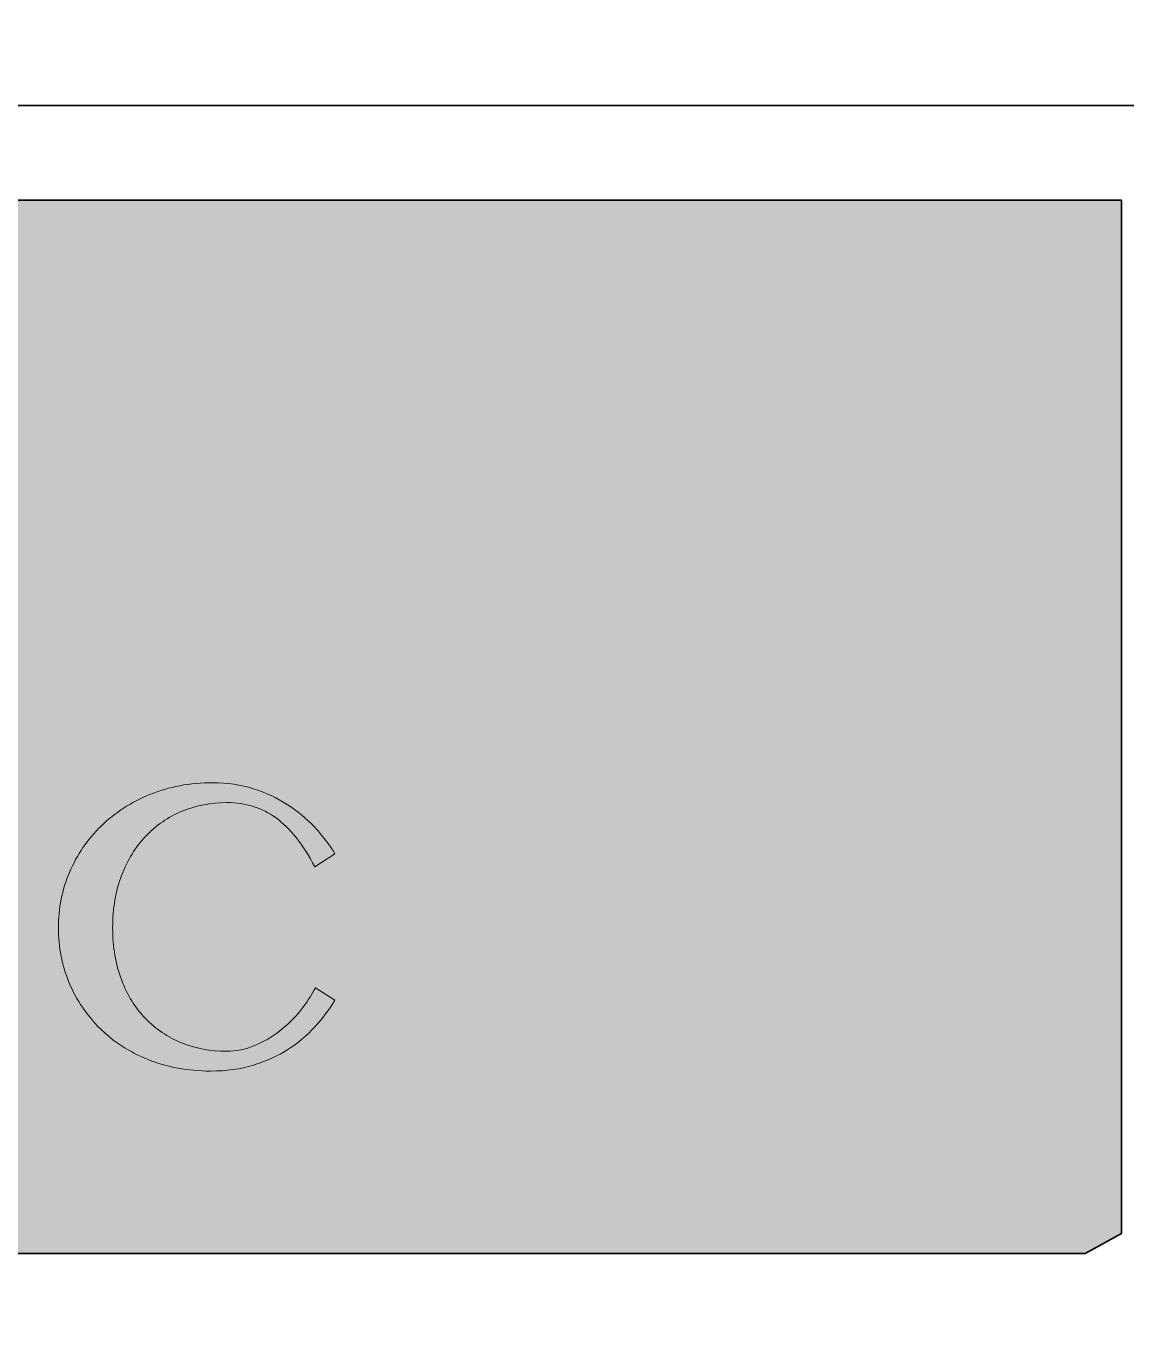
# Model space of a CAD drawing. Header units: inches. Extents: x 4.6 to 20.9, y -20.8 to -6.4.
# Drawn here: x 13.85 to 15.459, y -8.247 to -6.354 of the extents above; entities that cross this region are included whole.
import ezdxf

# ---------------------------------------------------------------- set-up
doc = ezdxf.new("R2010")
doc.units = ezdxf.units.IN
doc.header["$MEASUREMENT"] = 0
for name, color, linetype in [('Decorations', 7, 'Continuous'), ('Gold Things', 7, 'Continuous'), ('Parts Outlines', 7, 'Continuous'), ('Text', 7, 'Continuous')]:
    doc.layers.add(name, color=color, linetype=linetype)

# ---------------------------------------------------------------- blocks, each defined once
blk = doc.blocks.new('block 23')
at = {"layer": 'Text', "true_color": 0x231f20}
h = blk.add_hatch(color=179, dxfattribs=at)
h.dxf.hatch_style = 2
edge = h.paths.add_edge_path()
edge.add_spline(control_points=[(13.9769, -7.6727), (13.9769, -7.7008), (13.9812, -7.7261), (13.9897, -7.7486), (13.9982, -7.7711), (14.01, -7.79), (14.0248, -7.8054), (14.0397, -7.8209), (14.0573, -7.8327), (14.0776, -7.841), (14.0978, -7.8493), (14.1198, -7.8534), (14.1435, -7.8534), (14.1576, -7.8534), (14.1712, -7.8506), (14.1844, -7.8451), (14.1977, -7.8396), (14.2099, -7.8324), (14.2212, -7.8236), (14.2325, -7.8148), (14.2426, -7.8049), (14.2514, -7.7939), (14.2602, -7.7828), (14.2675, -7.7717), (14.2733, -7.7604), (14.2733, -7.7604), (14.3018, -7.7786), (14.3018, -7.7786), (14.2936, -7.7921), (14.2838, -7.8051), (14.2725, -7.8176), (14.2612, -7.8302), (14.2481, -7.8412), (14.2332, -7.8507), (14.2183, -7.8602), (14.2015, -7.8679), (14.1828, -7.8736), (14.164, -7.8794), (14.1431, -7.8823), (14.1199, -7.8823), (14.0866, -7.8823), (14.0562, -7.8767), (14.0288, -7.8656), (14.0014, -7.8544), (13.9779, -7.8393), (13.9585, -7.8201), (13.9391, -7.801), (13.924, -7.7787), (13.9134, -7.7533), (13.9028, -7.728), (13.8975, -7.7011), (13.8975, -7.6727), (13.8975, -7.6443), (13.903, -7.6173), (13.9138, -7.5917), (13.9247, -7.5661), (13.9401, -7.5435), (13.9599, -7.5241), (13.9798, -7.5047), (14.0036, -7.4892), (14.0313, -7.4778), (14.059, -7.4664), (14.0896, -7.4606), (14.1232, -7.4606), (14.1447, -7.4606), (14.1645, -7.4635), (14.1826, -7.4693), (14.2006, -7.4751), (14.2171, -7.4828), (14.232, -7.4923), (14.2468, -7.5018), (14.2601, -7.5128), (14.2719, -7.5253), (14.2836, -7.5379), (14.2936, -7.5509), (14.3018, -7.5644), (14.3018, -7.5644), (14.2725, -7.5838), (14.2725, -7.5838), (14.2554, -7.551), (14.2365, -7.5271), (14.2158, -7.5121), (14.1952, -7.4971), (14.1712, -7.4896), (14.1439, -7.4896), (14.1208, -7.4896), (14.099, -7.4938), (14.0786, -7.5022), (14.0582, -7.5106), (14.0405, -7.5227), (14.0255, -7.5386), (14.0104, -7.5544), (13.9986, -7.5736), (13.9899, -7.5962), (13.9812, -7.6188), (13.9769, -7.6443), (13.9769, -7.6727)], knot_values=[0, 0, 0, 0, 1, 1, 1, 2, 2, 2, 3, 3, 3, 4, 4, 4, 5, 5, 5, 6, 6, 6, 7, 7, 7, 8, 8, 8, 9, 9, 9, 10, 10, 10, 11, 11, 11, 12, 12, 12, 13, 13, 13, 14, 14, 14, 15, 15, 15, 16, 16, 16, 17, 17, 17, 18, 18, 18, 19, 19, 19, 20, 20, 20, 21, 21, 21, 22, 22, 22, 23, 23, 23, 24, 24, 24, 25, 25, 25, 26, 26, 26, 27, 27, 27, 28, 28, 28, 29, 29, 29, 30, 30, 30, 31, 31, 31, 32, 32, 32, 32], degree=3, periodic=1)
at = {"layer": 'Text', "lineweight": 0}
blk.add_open_spline([(13.9769, -7.6727), (13.9769, -7.7008), (13.9812, -7.7261), (13.9897, -7.7486), (13.9982, -7.7711), (14.01, -7.79), (14.0248, -7.8054), (14.0397, -7.8209), (14.0573, -7.8327), (14.0776, -7.841), (14.0978, -7.8493), (14.1198, -7.8534), (14.1435, -7.8534), (14.1576, -7.8534), (14.1712, -7.8506), (14.1844, -7.8451), (14.1977, -7.8396), (14.2099, -7.8324), (14.2212, -7.8236), (14.2325, -7.8148), (14.2426, -7.8049), (14.2514, -7.7939), (14.2602, -7.7828), (14.2675, -7.7717), (14.2733, -7.7604), (14.2733, -7.7604), (14.3018, -7.7786), (14.3018, -7.7786), (14.2936, -7.7921), (14.2838, -7.8051), (14.2725, -7.8176), (14.2612, -7.8302), (14.2481, -7.8412), (14.2332, -7.8507), (14.2183, -7.8602), (14.2015, -7.8679), (14.1828, -7.8736), (14.164, -7.8794), (14.1431, -7.8823), (14.1199, -7.8823), (14.0866, -7.8823), (14.0562, -7.8767), (14.0288, -7.8656), (14.0014, -7.8544), (13.9779, -7.8393), (13.9585, -7.8201), (13.9391, -7.801), (13.924, -7.7787), (13.9134, -7.7533), (13.9028, -7.728), (13.8975, -7.7011), (13.8975, -7.6727), (13.8975, -7.6443), (13.903, -7.6173), (13.9138, -7.5917), (13.9247, -7.5661), (13.9401, -7.5435), (13.9599, -7.5241), (13.9798, -7.5047), (14.0036, -7.4892), (14.0313, -7.4778), (14.059, -7.4664), (14.0896, -7.4606), (14.1232, -7.4606), (14.1447, -7.4606), (14.1645, -7.4635), (14.1826, -7.4693), (14.2006, -7.4751), (14.2171, -7.4828), (14.232, -7.4923), (14.2468, -7.5018), (14.2601, -7.5128), (14.2719, -7.5253), (14.2836, -7.5379), (14.2936, -7.5509), (14.3018, -7.5644), (14.3018, -7.5644), (14.2725, -7.5838), (14.2725, -7.5838), (14.2554, -7.551), (14.2365, -7.5271), (14.2158, -7.5121), (14.1952, -7.4971), (14.1712, -7.4896), (14.1439, -7.4896), (14.1208, -7.4896), (14.099, -7.4938), (14.0786, -7.5022), (14.0582, -7.5106), (14.0405, -7.5227), (14.0255, -7.5386), (14.0104, -7.5544), (13.9986, -7.5736), (13.9899, -7.5962), (13.9812, -7.6188), (13.9769, -7.6443), (13.9769, -7.6727)], degree=3, knots=[0, 0, 0, 0, 1, 1, 1, 2, 2, 2, 3, 3, 3, 4, 4, 4, 5, 5, 5, 6, 6, 6, 7, 7, 7, 8, 8, 8, 9, 9, 9, 10, 10, 10, 11, 11, 11, 12, 12, 12, 13, 13, 13, 14, 14, 14, 15, 15, 15, 16, 16, 16, 17, 17, 17, 18, 18, 18, 19, 19, 19, 20, 20, 20, 21, 21, 21, 22, 22, 22, 23, 23, 23, 24, 24, 24, 25, 25, 25, 26, 26, 26, 27, 27, 27, 28, 28, 28, 29, 29, 29, 30, 30, 30, 31, 31, 31, 32, 32, 32, 32], dxfattribs=at)

msp = doc.modelspace()

# ---------------------------------------------------------------- hatches: boundary and pattern name
at = {"layer": 'Gold Things', "true_color": 0xf8ed31}
h = msp.add_hatch(color=2, dxfattribs=at)
h.dxf.hatch_style = 2
h.paths.add_polyline_path([(6.9027, -6.6087), (6.9027, -8.0962), (6.9321, -8.1492), (6.9674, -8.1492), (15.3987, -8.1492), (15.4517, -8.1198), (15.4517, -8.0492), (15.4517, -6.6087)])

# ---------------------------------------------------------------- linework, layer by layer
at = {"layer": 'Decorations', "color": 179, "lineweight": 35, "true_color": 0x231f20}
msp.add_open_spline([(17.7595, -8.9959), (17.7595, -8.9959), (17.7595, -18.174), (17.7595, -18.174), (17.7595, -18.174), (17.7595, -18.2627), (17.7595, -18.2627), (17.7595, -18.2627), (17.7793, -19.394), (15.5164, -19.394), (15.5164, -19.394), (15.5164, -19.4645), (15.5164, -19.4645), (15.5164, -19.4645), (15.5164, -20.0601), (15.5164, -20.0601), (15.5164, -20.0601), (15.6985, -20.2612), (15.6985, -20.2612), (15.6985, -20.2612), (15.6985, -20.7081), (15.6985, -20.7081), (15.6985, -20.7081), (15.6985, -20.7904), (15.6985, -20.7904), (15.6985, -20.7904), (6.6383, -20.7904), (6.6383, -20.7904), (6.6383, -20.7904), (6.6383, -20.2612), (6.6383, -20.2612), (6.6383, -20.2612), (6.8204, -20.0775), (6.8204, -20.0775), (6.8204, -20.0775), (6.8204, -19.4146), (6.8204, -19.4146), (4.5574, -19.4146), (4.5772, -18.2386), (4.5772, -18.2386), (4.5772, -18.2386), (4.5772, -17.4861), (4.5772, -17.4861), (4.5772, -17.4861), (4.5772, -8.9782), (4.5772, -8.9782), (4.5772, -8.9782), (4.5772, -8.1324), (4.5772, -8.1324), (4.5772, -6.3537), (5.7971, -6.4716), (5.7971, -6.4716), (5.7971, -6.4716), (6.156, -6.4702), (6.156, -6.4702), (6.156, -6.4702), (15.875, -6.47), (15.875, -6.47), (15.875, -6.47), (16.5429, -6.4716), (16.5429, -6.4716), (16.5429, -6.4716), (17.7544, -6.3584), (17.7544, -8.1324), (17.7544, -8.1324), (17.7595, -8.9959), (17.7595, -8.9959)], degree=3, knots=[0, 0, 0, 0, 1, 1, 1, 2, 2, 2, 3, 3, 3, 4, 4, 4, 5, 5, 5, 6, 6, 6, 7, 7, 7, 8, 8, 8, 9, 9, 9, 10, 10, 10, 11, 11, 11, 12, 12, 12, 13, 13, 13, 14, 14, 14, 15, 15, 15, 16, 16, 16, 17, 17, 17, 18, 18, 18, 19, 19, 19, 20, 20, 20, 21, 21, 21, 22, 22, 22, 22], dxfattribs=at)
at = {"layer": 'Gold Things', "color": 178, "lineweight": 35, "true_color": 0x020202}
msp.add_lwpolyline([(6.9027, -6.6087), (6.9027, -8.0962), (6.9321, -8.1492), (6.9674, -8.1492), (15.3987, -8.1492), (15.4517, -8.1198), (15.4517, -8.0492), (15.4517, -6.6087), (6.9027, -6.6087)], dxfattribs=at)
at = {"layer": 'Gold Things', "color": 179, "lineweight": 35, "true_color": 0x231f20}
msp.add_open_spline([(17.7683, -8.9959), (17.7683, -8.9959), (17.7683, -18.174), (17.7683, -18.174), (17.7683, -18.174), (17.7683, -18.2627), (17.7683, -18.2627), (17.7683, -18.2627), (17.7881, -19.394), (15.5252, -19.394), (15.5252, -19.394), (15.5252, -19.4645), (15.5252, -19.4645), (15.5252, -19.4645), (15.5252, -20.0601), (15.5252, -20.0601), (15.5252, -20.0601), (15.7073, -20.2612), (15.7073, -20.2612), (15.7073, -20.2612), (15.7073, -20.7081), (15.7073, -20.7081), (15.7073, -20.7081), (15.7073, -20.7904), (15.7073, -20.7904), (15.7073, -20.7904), (6.6471, -20.7904), (6.6471, -20.7904), (6.6471, -20.7904), (6.6471, -20.2612), (6.6471, -20.2612), (6.6471, -20.2612), (6.8292, -20.0775), (6.8292, -20.0775), (6.8292, -20.0775), (6.8292, -19.4146), (6.8292, -19.4146), (4.5662, -19.4146), (4.586, -18.2386), (4.586, -18.2386), (4.586, -18.2386), (4.586, -17.4861), (4.586, -17.4861), (4.586, -17.4861), (4.586, -8.9782), (4.586, -8.9782), (4.586, -8.9782), (4.586, -8.1324), (4.586, -8.1324), (4.586, -6.3537), (5.8059, -6.4716), (5.8059, -6.4716), (5.8059, -6.4716), (6.1648, -6.4702), (6.1648, -6.4702), (6.1648, -6.4702), (15.8838, -6.47), (15.8838, -6.47), (15.8838, -6.47), (16.5517, -6.4716), (16.5517, -6.4716), (16.5517, -6.4716), (17.7632, -6.3584), (17.7632, -8.1324), (17.7632, -8.1324), (17.7683, -8.9959), (17.7683, -8.9959)], degree=3, knots=[0, 0, 0, 0, 1, 1, 1, 2, 2, 2, 3, 3, 3, 4, 4, 4, 5, 5, 5, 6, 6, 6, 7, 7, 7, 8, 8, 8, 9, 9, 9, 10, 10, 10, 11, 11, 11, 12, 12, 12, 13, 13, 13, 14, 14, 14, 15, 15, 15, 16, 16, 16, 17, 17, 17, 18, 18, 18, 19, 19, 19, 20, 20, 20, 21, 21, 21, 22, 22, 22, 22], dxfattribs=at)
at = {"layer": 'Parts Outlines', "color": 179, "lineweight": 35, "true_color": 0x231f20}
msp.add_open_spline([(17.7595, -8.9958), (17.7595, -8.9958), (17.7595, -18.174), (17.7595, -18.174), (17.7595, -18.174), (17.7595, -18.2627), (17.7595, -18.2627), (17.7595, -18.2627), (17.7793, -19.394), (15.5164, -19.394), (15.5164, -19.394), (15.5164, -19.4645), (15.5164, -19.4645), (15.5164, -19.4645), (15.5164, -20.0601), (15.5164, -20.0601), (15.5164, -20.0601), (15.6985, -20.2612), (15.6985, -20.2612), (15.6985, -20.2612), (15.6985, -20.7081), (15.6985, -20.7081), (15.6985, -20.7081), (15.6985, -20.7904), (15.6985, -20.7904), (15.6985, -20.7904), (6.6383, -20.7904), (6.6383, -20.7904), (6.6383, -20.7904), (6.6383, -20.2612), (6.6383, -20.2612), (6.6383, -20.2612), (6.8204, -20.0775), (6.8204, -20.0775), (6.8204, -20.0775), (6.8204, -19.4146), (6.8204, -19.4146), (4.5574, -19.4146), (4.5772, -18.2386), (4.5772, -18.2386), (4.5772, -18.2386), (4.5772, -17.486), (4.5772, -17.486), (4.5772, -17.486), (4.5772, -8.9782), (4.5772, -8.9782), (4.5772, -8.9782), (4.5772, -8.1324), (4.5772, -8.1324), (4.5772, -6.3537), (5.7971, -6.4716), (5.7971, -6.4716), (5.7971, -6.4716), (6.156, -6.4702), (6.156, -6.4702), (6.156, -6.4702), (15.875, -6.47), (15.875, -6.47), (15.875, -6.47), (16.5429, -6.4716), (16.5429, -6.4716), (16.5429, -6.4716), (17.7544, -6.3584), (17.7544, -8.1324), (17.7544, -8.1324), (17.7595, -8.9958), (17.7595, -8.9958)], degree=3, knots=[0, 0, 0, 0, 1, 1, 1, 2, 2, 2, 3, 3, 3, 4, 4, 4, 5, 5, 5, 6, 6, 6, 7, 7, 7, 8, 8, 8, 9, 9, 9, 10, 10, 10, 11, 11, 11, 12, 12, 12, 13, 13, 13, 14, 14, 14, 15, 15, 15, 16, 16, 16, 17, 17, 17, 18, 18, 18, 19, 19, 19, 20, 20, 20, 21, 21, 21, 22, 22, 22, 22], dxfattribs=at)
at = {"layer": 'Text', "color": 179, "lineweight": 35, "true_color": 0x231f20}
msp.add_open_spline([(17.7595, -8.9958), (17.7595, -8.9958), (17.7595, -18.174), (17.7595, -18.174), (17.7595, -18.174), (17.7595, -18.2627), (17.7595, -18.2627), (17.7595, -18.2627), (17.7793, -19.394), (15.5164, -19.394), (15.5164, -19.394), (15.5164, -19.4645), (15.5164, -19.4645), (15.5164, -19.4645), (15.5164, -20.0601), (15.5164, -20.0601), (15.5164, -20.0601), (15.6985, -20.2612), (15.6985, -20.2612), (15.6985, -20.2612), (15.6985, -20.7081), (15.6985, -20.7081), (15.6985, -20.7081), (15.6985, -20.7904), (15.6985, -20.7904), (15.6985, -20.7904), (6.6383, -20.7904), (6.6383, -20.7904), (6.6383, -20.7904), (6.6383, -20.2612), (6.6383, -20.2612), (6.6383, -20.2612), (6.8204, -20.0775), (6.8204, -20.0775), (6.8204, -20.0775), (6.8204, -19.4146), (6.8204, -19.4146), (4.5574, -19.4146), (4.5772, -18.2386), (4.5772, -18.2386), (4.5772, -18.2386), (4.5772, -17.486), (4.5772, -17.486), (4.5772, -17.486), (4.5772, -8.9782), (4.5772, -8.9782), (4.5772, -8.9782), (4.5772, -8.1324), (4.5772, -8.1324), (4.5772, -6.3537), (5.7971, -6.4716), (5.7971, -6.4716), (5.7971, -6.4716), (6.156, -6.4702), (6.156, -6.4702), (6.156, -6.4702), (15.875, -6.47), (15.875, -6.47), (15.875, -6.47), (16.5429, -6.4716), (16.5429, -6.4716), (16.5429, -6.4716), (17.7544, -6.3584), (17.7544, -8.1324), (17.7544, -8.1324), (17.7595, -8.9958), (17.7595, -8.9958)], degree=3, knots=[0, 0, 0, 0, 1, 1, 1, 2, 2, 2, 3, 3, 3, 4, 4, 4, 5, 5, 5, 6, 6, 6, 7, 7, 7, 8, 8, 8, 9, 9, 9, 10, 10, 10, 11, 11, 11, 12, 12, 12, 13, 13, 13, 14, 14, 14, 15, 15, 15, 16, 16, 16, 17, 17, 17, 18, 18, 18, 19, 19, 19, 20, 20, 20, 21, 21, 21, 22, 22, 22, 22], dxfattribs=at)

# ---------------------------------------------------------------- block references
at = {"layer": 'Text'}
msp.add_blockref('block 23', (0, 0), dxfattribs=at)

doc.saveas('drawing.dxf')
